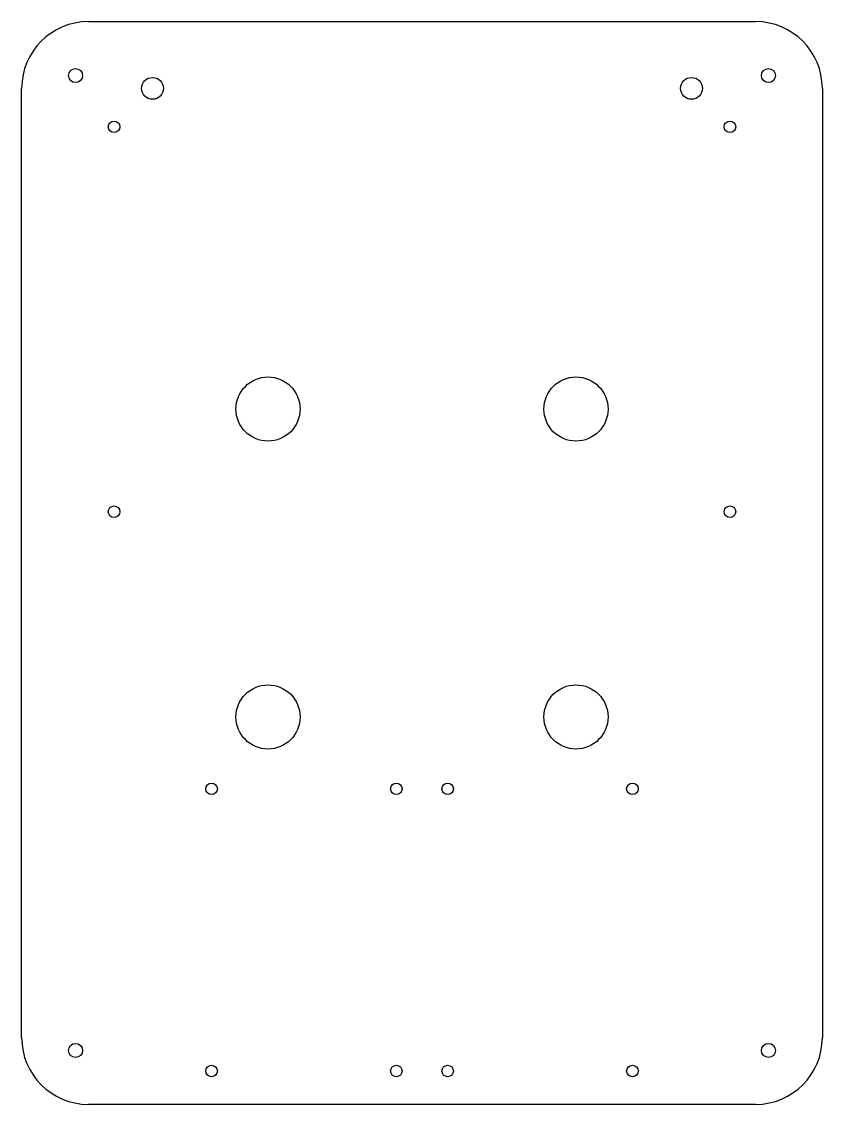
# Model space of a CAD drawing. Header units: millimetres. Extents: x -156 to 156, y -211 to 211.
import ezdxf

# ---------------------------------------------------------------- set-up
doc = ezdxf.new("R2010")
doc.units = ezdxf.units.MM
doc.layers.add('CORTE', color=1, linetype='Continuous')

msp = doc.modelspace()

# ---------------------------------------------------------------- linework, layer by layer
at = {"layer": 'CORTE'}
for p, q in [((-130, 211), (130, 211)), ((-156, -185), (-156, 185)), ((156, 185), (156, -185)), ((130, -211), (-130, -211))]:
    msp.add_line(p, q, dxfattribs=at)
for centre, radius in [((-135, 190), 2.75), ((135, 190), 2.75), ((-105, 185), 4.25), ((105, 185), 4.25), ((-120, 170), 2.25), ((120, 170), 2.25), ((-60, 60), 12.5), ((60, 60), 12.5), ((-120, 20), 2.25), ((120, 20), 2.25), ((-60, -60), 12.5), ((60, -60), 12.5), ((-82, -88), 2.25), ((-10, -88), 2.25), ((10, -88), 2.25), ((82, -88), 2.25), ((-135, -190), 2.75), ((135, -190), 2.75), ((-82, -198), 2.25), ((-10, -198), 2.25), ((10, -198), 2.25), ((82, -198), 2.25)]:
    msp.add_circle(centre, radius, dxfattribs=at)
for centre, start, end in [((-130, 185), 90, 180), ((130, 185), 0, 90), ((-130, -185), 180, 270), ((130, -185), 270, 360)]:
    msp.add_arc(centre, 26, start, end, dxfattribs=at)

doc.saveas('drawing.dxf')
